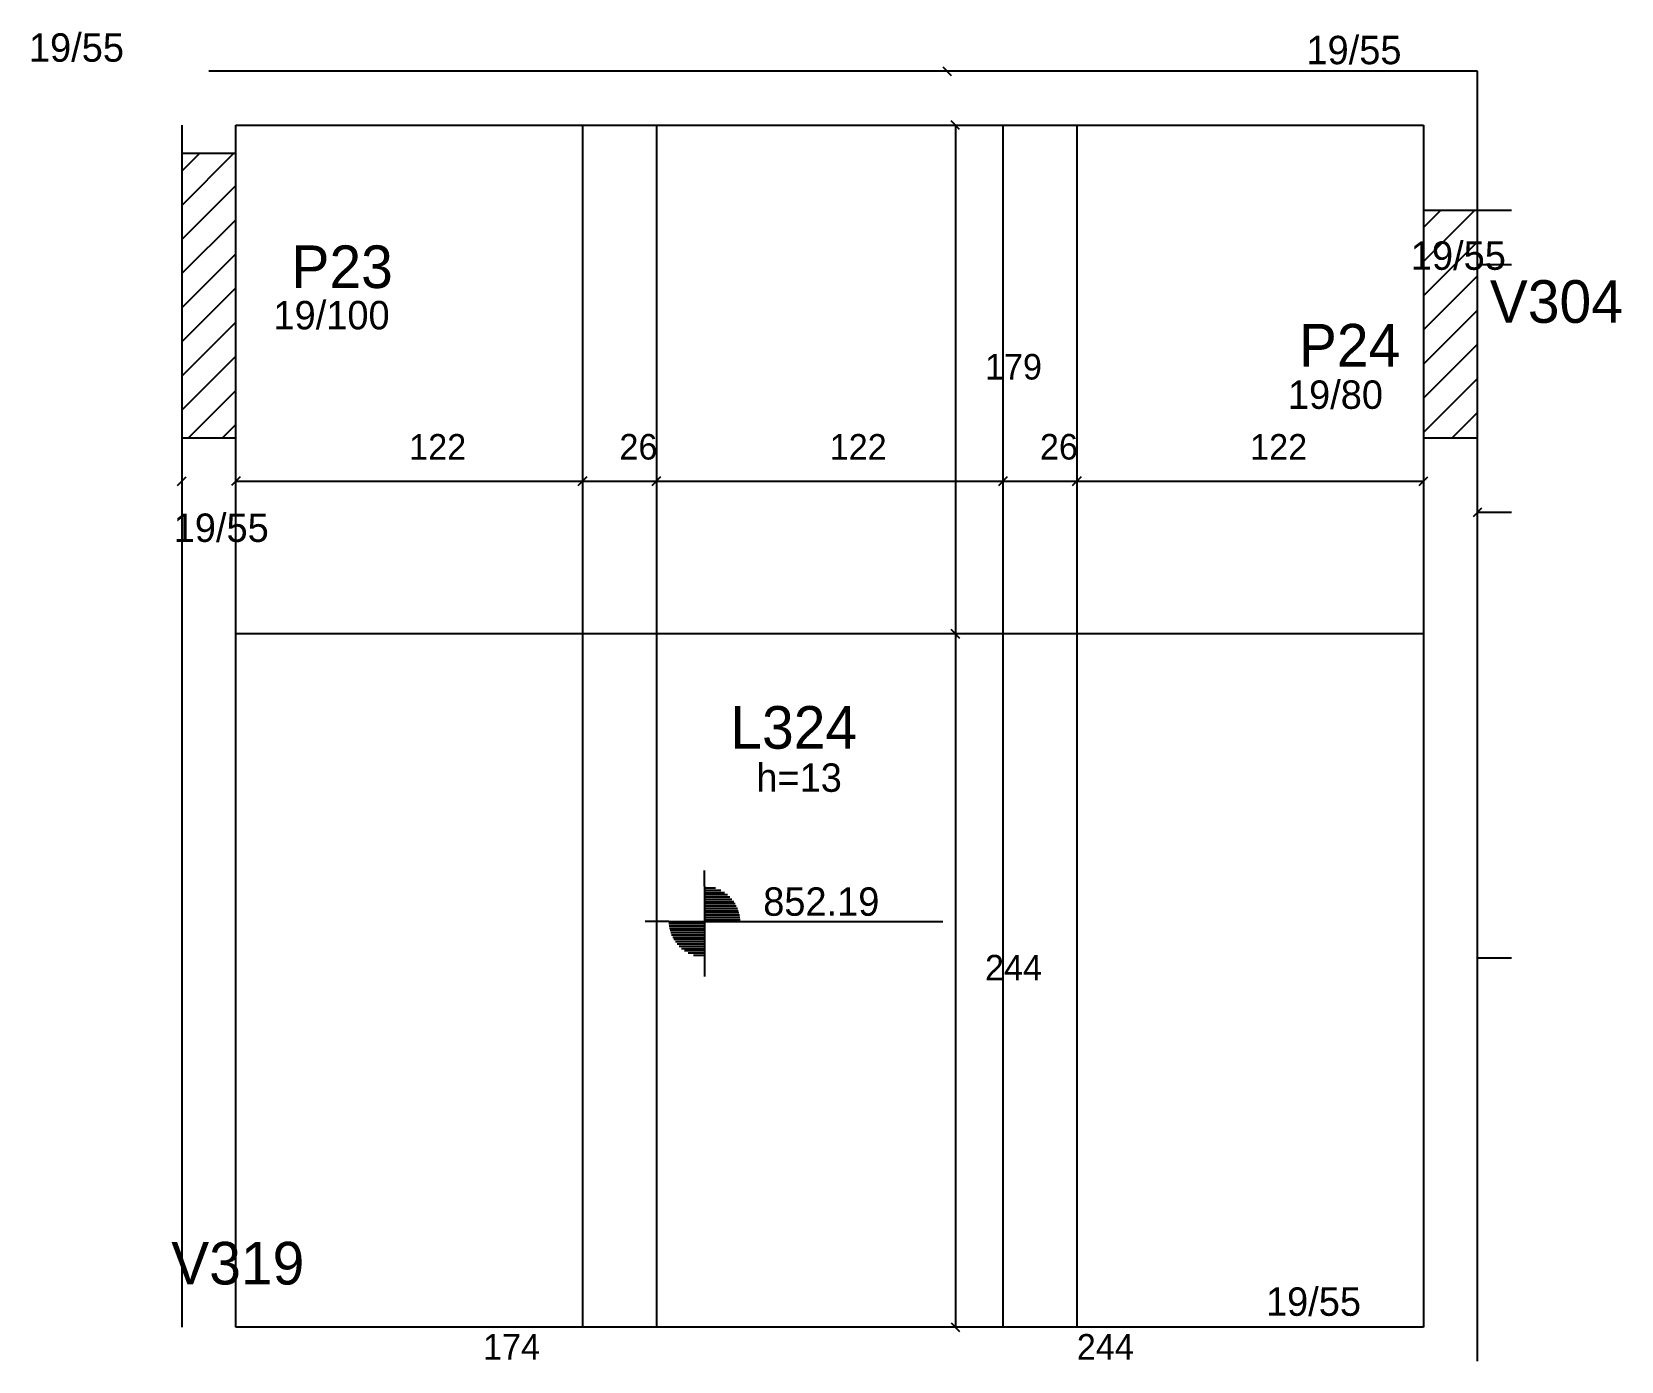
# Model space of a CAD drawing. Header units: metres. Extents: x 4843 to 5403, y 1656 to 2124.
import ezdxf

# ---------------------------------------------------------------- set-up
doc = ezdxf.new("R2010")
doc.units = ezdxf.units.M

msp = doc.modelspace()

# ---------------------------------------------------------------- linework, layer by layer
at = {"layer": '3', "color": 3}
for p, q in [((4896.07, 2074.76), (4902.24, 2080.94)), ((4896.07, 2062.74), (4914.26, 2080.94)), ((4896.07, 2050.72), (4915.07, 2069.72)), ((5333.07, 2054.97), (5339.03, 2060.94)), ((5333.07, 2042.95), (5351.05, 2060.94)), ((4896.07, 2038.7), (4915.07, 2057.7)), ((5333.07, 2030.93), (5352.07, 2049.93)), ((4896.07, 2026.68), (4915.07, 2045.68)), ((5333.07, 2018.91), (5352.07, 2037.91)), ((4896.07, 2014.66), (4915.07, 2033.66)), ((5333.07, 2006.89), (5352.07, 2025.89)), ((4896.07, 2002.64), (4915.07, 2021.64)), ((4896.07, 1990.62), (4915.07, 2009.62)), ((5333.07, 1994.87), (5352.07, 2013.87)), ((4898.41, 1980.94), (4915.07, 1997.6)), ((5333.07, 1982.85), (5352.07, 2001.85)), ((5343.18, 1980.94), (5352.07, 1989.83)), ((4910.43, 1980.94), (4915.07, 1985.58)), ((5080.03, 1823.15), (5080.03, 1828.65)), ((5080.03, 1823.15), (5080.03, 1798.15)), ((5080.03, 1822.54), (5083.88, 1822.54)), ((5080.03, 1821.75), (5085.78, 1821.75)), ((5080.03, 1820.95), (5087.1, 1820.95)), ((5080.03, 1820.16), (5088.14, 1820.16)), ((5080.03, 1819.37), (5088.99, 1819.37)), ((5080.03, 1818.57), (5089.7, 1818.57)), ((5080.03, 1817.78), (5090.3, 1817.78)), ((5080.03, 1816.99), (5090.8, 1816.99)), ((5080.03, 1816.2), (5091.23, 1816.2)), ((5080.03, 1815.4), (5091.59, 1815.4)), ((5080.03, 1814.61), (5091.89, 1814.61)), ((5080.03, 1813.82), (5092.12, 1813.82)), ((5080.03, 1813.02), (5092.3, 1813.02)), ((5067.53, 1810.65), (5059.11, 1810.65)), ((5067.53, 1810.65), (5092.53, 1810.65)), ((5080.03, 1809.85), (5067.53, 1809.85)), ((5080.03, 1809.06), (5067.63, 1809.06)), ((5080.03, 1808.27), (5067.76, 1808.27)), ((5080.03, 1807.47), (5067.94, 1807.47)), ((5080.03, 1812.23), (5092.43, 1812.23)), ((5080.03, 1811.44), (5092.53, 1811.44)), ((5092.53, 1810.65), (5163.96, 1810.65)), ((5080.03, 1806.68), (5068.18, 1806.68)), ((5080.03, 1805.89), (5068.47, 1805.89)), ((5080.03, 1805.1), (5068.83, 1805.1)), ((5080.03, 1804.3), (5069.26, 1804.3)), ((5080.03, 1803.51), (5069.77, 1803.51)), ((5080.03, 1802.72), (5070.37, 1802.72)), ((5080.03, 1801.92), (5071.08, 1801.92)), ((5080.03, 1801.13), (5071.92, 1801.13)), ((5080.03, 1800.34), (5072.96, 1800.34)), ((5080.03, 1799.55), (5074.28, 1799.55)), ((5080.03, 1798.75), (5076.18, 1798.75)), ((5080.03, 1798.15), (5080.03, 1791.28))]:
    msp.add_line(p, q, dxfattribs=at)
for points in [[(5352.07, 2109.94), (4905.57, 2109.94)], [(5352.07, 2060.94), (5352.07, 2109.94)], [(4896.07, 2090.94), (4896.07, 2080.94)], [(4915.07, 2080.94), (4915.07, 2090.94)], [(4915.07, 2090.94), (5333.07, 2090.94)], [(5333.07, 2090.94), (5333.07, 2060.94)], [(5364.07, 2060.94), (5352.07, 2060.94)], [(5352.07, 2041.94), (5364.07, 2041.94)], [(4896.07, 1980.94), (4896.07, 1667.94)], [(4915.07, 1667.94), (4915.07, 1980.94)], [(5333.07, 1980.94), (5333.07, 1667.94)], [(5352.07, 1658.44), (5352.07, 1980.94)], [(5333.07, 1667.94), (4915.07, 1667.94)], [(5352.07, 1655.94), (5352.07, 1658.44)]]:
    msp.add_lwpolyline(points, dxfattribs=at)
at = {"layer": '7', "color": 7}
for points in [[(4896.07, 2080.94), (4896.07, 1980.94)], [(4915.07, 2080.94), (4896.07, 2080.94)], [(4915.07, 1980.94), (4915.07, 2080.94)], [(5333.07, 2060.94), (5333.07, 1980.94)], [(5352.07, 2060.94), (5333.07, 2060.94)], [(5352.07, 1980.94), (5352.07, 2060.94)], [(4896.07, 1980.94), (4915.07, 1980.94)], [(5333.07, 1980.94), (5352.07, 1980.94)]]:
    msp.add_lwpolyline(points, dxfattribs=at)
at = {"layer": 'Painéis'}
for p, q in [((5163.9, 2111.44), (5166.9, 2108.44)), ((5169.83, 2089.44), (5166.83, 2092.44)), ((4894.57, 1964.19), (4897.57, 1967.19)), ((4916.57, 1967.19), (4913.57, 1964.19)), ((5038.58, 1967.19), (5035.58, 1964.19)), ((5035.58, 1964.19), (5038.58, 1967.19)), ((5064.58, 1967.19), (5061.58, 1964.19)), ((5061.58, 1964.19), (5064.58, 1967.19)), ((5186.58, 1967.19), (5183.58, 1964.19)), ((5183.58, 1964.19), (5186.58, 1967.19)), ((5212.58, 1967.19), (5209.58, 1964.19)), ((5209.58, 1964.19), (5212.58, 1967.19)), ((5331.57, 1964.19), (5334.57, 1967.19)), ((5353.57, 1956.14), (5350.57, 1953.14)), ((5169.83, 1910.44), (5166.83, 1913.44)), ((5166.83, 1913.44), (5169.83, 1910.44)), ((5166.83, 1669.44), (5169.83, 1666.44))]:
    msp.add_line(p, q, dxfattribs=at)
at = {"layer": 'Painéis', "color": 200}
for p, q in [((5037.08, 2090.94), (5037.08, 1667.94)), ((5063.08, 2090.94), (5063.08, 1667.94)), ((5185.08, 2090.94), (5185.08, 1667.94)), ((5211.08, 2090.94), (5211.08, 1667.94)), ((5332.98, 1911.94), (4914.98, 1911.94)), ((5352.07, 1797.89), (5364.07, 1797.89))]:
    msp.add_line(p, q, dxfattribs=at)
at = {"layer": 'Painéis', "color": 4}
for p, q in [((5168.33, 2090.94), (5168.33, 1911.94)), ((4915.07, 1965.69), (5037.08, 1965.69)), ((5037.08, 1965.69), (5063.08, 1965.69)), ((5063.08, 1965.69), (5185.08, 1965.69)), ((5185.08, 1965.69), (5211.08, 1965.69)), ((5211.08, 1965.69), (5333.07, 1965.69)), ((5364.07, 1954.64), (5352.07, 1954.64)), ((5168.33, 1911.94), (5168.33, 1667.94))]:
    msp.add_line(p, q, dxfattribs=at)

# ---------------------------------------------------------------- texts
at = {"layer": '3', "color": 3}
for s, p in [('19/55', (4842.23, 2113.29)), ('19/55', (5291.9, 2112.41)), ('19/55', (5328.64, 2040.05)), ('19/100', (4928.31, 2019.1)), ('19/80', (5285.38, 1991.12)), ('19/55', (4893.2, 1944.28)), ('h=13', (5098.26, 1856.33)), ('852.19', (5100.69, 1812.71)), ('19/55', (5277.65, 1671.92))]:
    msp.add_text(s, height=10, dxfattribs=at).set_placement(p)
at = {"layer": '4', "color": 4}
for s, p in [('P23', (4934.64, 2033.63)), ('V304', (5356.44, 2021.4)), ('P24', (5289.23, 2006.01)), ('L324', (5089.12, 1871.5)), ('V319', (4892.32, 1682.94))]:
    msp.add_text(s, height=15, dxfattribs=at).set_placement(p)
at = {"layer": 'Painéis', "color": 240}
for s, p in [('179', (5178.73, 2001.44)), ('122', (4976.07, 1973.24)), ('26', (5050.08, 1973.28)), ('122', (5124.08, 1973.24)), ('26', (5198.08, 1973.28)), ('122', (5272.07, 1973.24)), ('244', (5178.76, 1789.94)), ('174', (5002.07, 1656.5)), ('244', (5211.07, 1656.5))]:
    msp.add_text(s, height=9, dxfattribs=at).set_placement(p)

doc.saveas('drawing.dxf')
